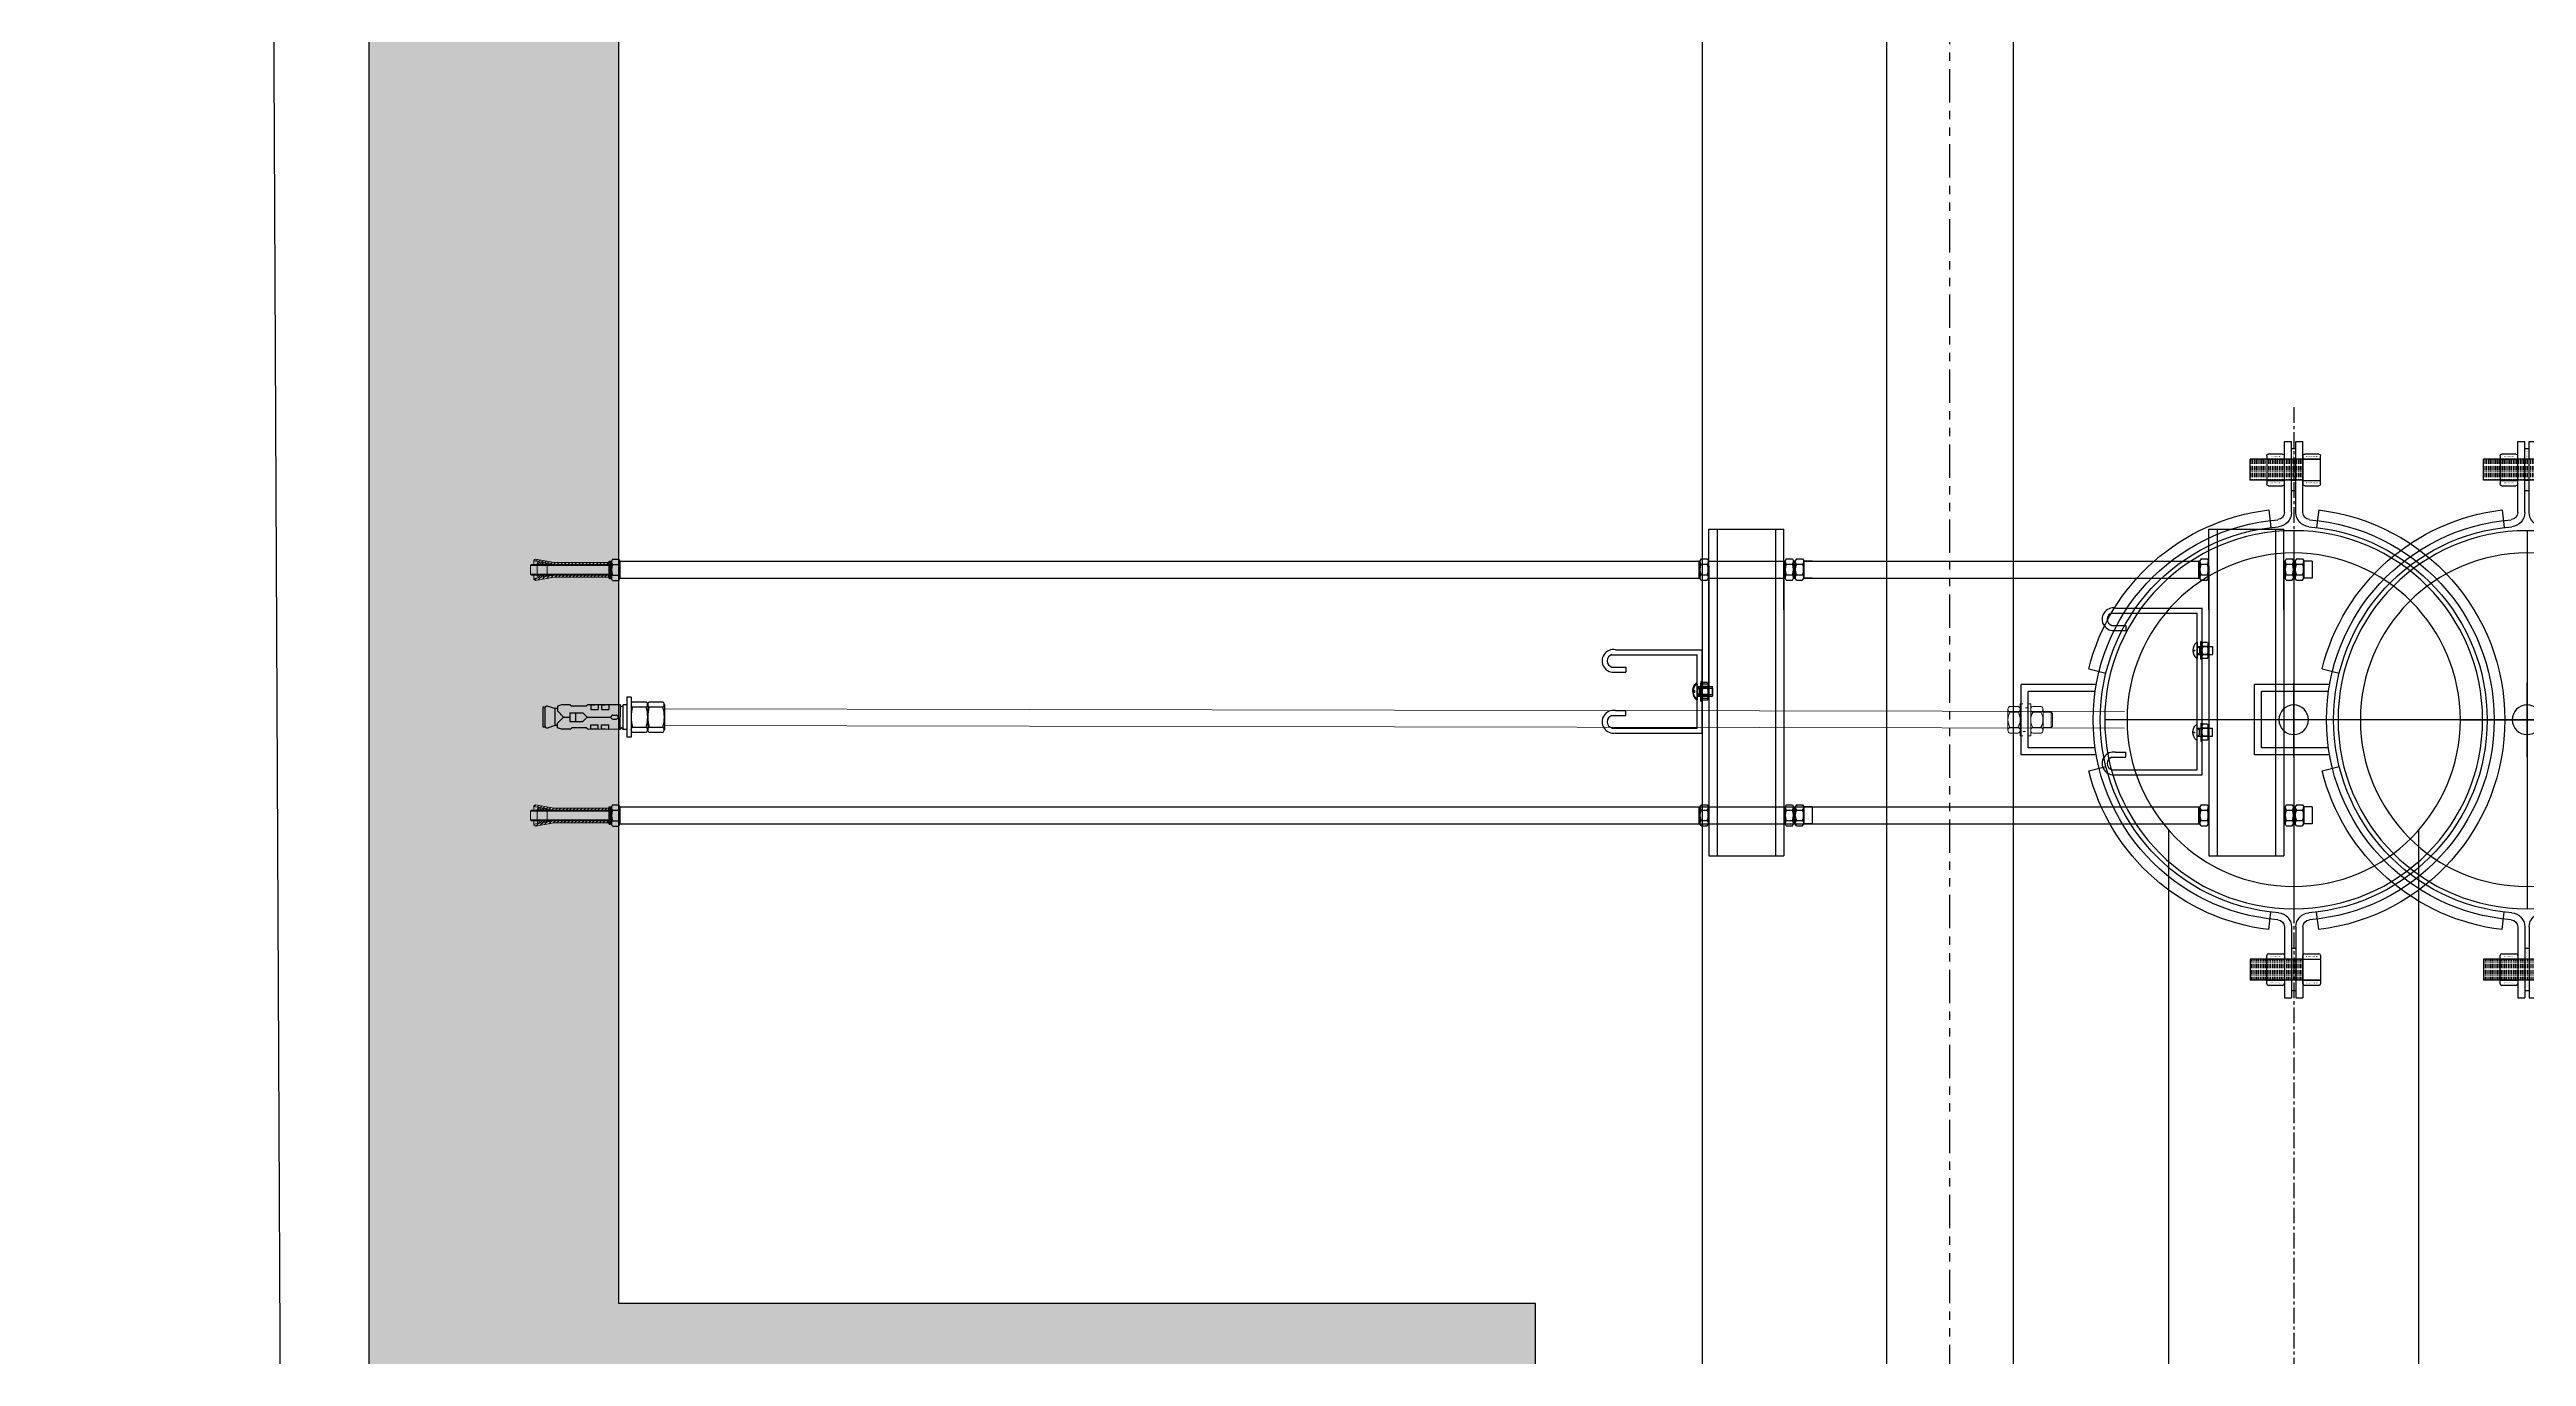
# Model space of a CAD drawing. Header units: millimetres. Extents: x -379292 to 1221486, y 92049 to 447512.
# Drawn here: x -29716 to -28230, y 262287 to 263071 of the extents above; entities that cross this region are included whole.
import ezdxf
from ezdxf.enums import TextEntityAlignment as Align

# ---------------------------------------------------------------- set-up
doc = ezdxf.new("R2010")
doc.units = ezdxf.units.MM
for name, pattern in [('ACISOTGB', [9, 4, -1, 1, -1, 1, -1]), ('CENTER', [2, 1.25, -0.25, 0.25, -0.25]), ('CENTRE', [50.8, 31.75, -6.35, 6.35, -6.35]), ('DASHDOT', [25.4, 12.7, -6.35, 0, -6.35]), ('SOGUKSU1', [72, 60, -6, 0, -6])]:
    doc.linetypes.add(name, pattern=pattern)
for name, color, linetype in [('05_CONCRETE', 6, 'Continuous'), ('05_CONCRETE VIEW', 142, 'Continuous'), ('05_HATCH CONCRETE', 141, 'Continuous'), ('05_SLOPE', 91, 'Continuous'), ('1-PISSU-BORUSU', 6, 'PIS'), ('E-CT-TEXT', 7, 'Continuous'), ('INKA', 142, 'Continuous'), ('M_YANGIN_SPR_ CAP', 7, 'Continuous'), ('OZD_TAVA', 50, 'Continuous')]:
    doc.layers.add(name, color=color, linetype=linetype)
for name, color, linetype, lineweight in [('1-MIMARI', 8, 'Continuous', 9), ('1-YANGIN BORUSU-3', 1, 'SOGUKSU1', 30), ('e_kesit_cizgisi', 7, 'Continuous', 9)]:
    doc.layers.add(name, color=color, linetype=linetype, lineweight=lineweight)
doc.styles.add('cagdas', font='arial.ttf', dxfattribs={"width": 0.8, "height": 20})
doc.styles.get("Standard").update_dxf_attribs({"font": 'segoeuil.ttf'})
doc.linetypes.add('PIS', pattern='A,2.5,-0.09,[")",Standard,S=0.1,R=0,X=0,Y=-0.05],-0.035', length=2.625)
doc.linetypes.add('ZIGZAG', pattern='A,0.0001,-0.2,[131,ltypeshp.shx,S=0.2,R=0,X=-0.2,Y=0],-0.4,[131,ltypeshp.shx,S=0.2,R=180,X=0.2,Y=0],-0.2', length=0.8001)

# ---------------------------------------------------------------- blocks, each defined once
blk = doc.blocks.new('A$C6a8db8d0')
at = {"layer": '05_HATCH CONCRETE', "ltscale": 25, "transparency": 33554671}
h = blk.add_hatch(dxfattribs=at)
h.set_pattern_fill('ANSI33', color=256, scale=1.5, angle=180)
h.set_pattern_definition([(225, (-8686.666, 32930.851), (6.735192, -6.735192), []), (225, (-8693.402, 32930.851), (6.735192, -6.735192), [4.7625, -2.38125])])
h.paths.add_polyline_path([(-8675, 790), (-8675, 420), (-8725, 420), (-8725, 370), (9165, 370), (9165, 420), (9115, 420), (9115, 810), (9095, 810), (9095, 790), (5815, 790), (5815, 810), (5795, 810), (5795, 790), (-1895, 790), (-1895, 710), (-1845, 710), (-1845, 775), (-1635, 775), (-1635, 720), (-1595, 720), (-1595, 775), (-1335, 775), (-1335, 720), (-1295, 720), (-1295, 775), (-1090, 775), (-1090, 710), (-1040, 710), (-1040, 775), (-835, 775), (-835, 720), (-795, 720), (-795, 775), (-535, 775), (-535, 720), (-495, 720), (-495, 775), (-290, 775), (-290, 710), (-240, 710), (-240, 775), (-35, 775), (-35, 720), (5, 720), (5, 775), (265, 775), (265, 720), (305, 720), (305, 775), (510, 775), (510, 710), (560, 710), (560, 775), (765, 775), (765, 720), (805, 720), (805, 775), (1065, 775), (1065, 720), (1105, 720), (1105, 775), (1310, 775), (1310, 710), (1360, 710), (1360, 775), (1565, 775), (1565, 720), (1605, 720), (1605, 775), (1865, 775), (1865, 720), (1905, 720), (1905, 775), (2110, 775), (2110, 710), (2160, 710), (2160, 775), (2365, 775), (2365, 720), (2405, 720), (2405, 775), (2665, 775), (2665, 720), (2705, 720), (2705, 775), (2910, 775), (2910, 710), (2960, 710), (2960, 775), (3165, 775), (3165, 720), (3205, 720), (3205, 775), (3465, 775), (3465, 720), (3505, 720), (3505, 775), (3710, 775), (3710, 710), (3760, 710), (3760, 775), (3965, 775), (3965, 720), (4005, 720), (4005, 775), (4265, 775), (4265, 720), (4305, 720), (4305, 775), (4510, 775), (4510, 710), (4560, 710), (4560, 775), (4765, 775), (4765, 720), (4805, 720), (4805, 775), (5065, 775), (5065, 720), (5105, 720), (5105, 775), (5310, 775), (5310, 710), (5360, 710), (5360, 775), (5540, 775), (5540, 720), (5580, 720), (5580, 775), (5760, 775), (5760, 710), (5810, 710), (5810, 775), (6110, 775), (6110, 710), (6160, 710), (6160, 775), (6365, 775), (6365, 720), (6405, 720), (6405, 775), (6665, 775), (6665, 720), (6705, 720), (6705, 775), (6910, 775), (6910, 710), (6960, 710), (6960, 775), (7165, 775), (7165, 720), (7205, 720), (7205, 775), (7465, 775), (7465, 720), (7505, 720), (7505, 775), (7710, 775), (7710, 710), (7760, 710), (7760, 775), (7965, 775), (7965, 720), (8005, 720), (8005, 775), (8265, 775), (8265, 720), (8305, 720), (8305, 775), (8510, 775), (8510, 710), (8560, 710), (8560, 775), (8790, 775), (8790, 720), (8830, 720), (8830, 775), (9085, 775), (9085, 420), (-8645, 420), (-8645, 775), (-8270, 775), (-8270, 710), (-8220, 710), (-8220, 775), (-8015, 775), (-8015, 720), (-7975, 720), (-7975, 775), (-7715, 775), (-7715, 720), (-7675, 720), (-7675, 775), (-7470, 775), (-7470, 710), (-7420, 710), (-7420, 775), (-7215, 775), (-7215, 720), (-7175, 720), (-7175, 775), (-6915, 775), (-6915, 720), (-6875, 720), (-6875, 775), (-6670, 775), (-6670, 710), (-6620, 710), (-6620, 775), (-6415, 775), (-6415, 720), (-6375, 720), (-6375, 775), (-6115, 775), (-6115, 720), (-6075, 720), (-6075, 775), (-5870, 775), (-5870, 710), (-5820, 710), (-5820, 775), (-5615, 775), (-5615, 720), (-5575, 720), (-5575, 775), (-5315, 775), (-5315, 720), (-5275, 720), (-5275, 775), (-5070, 775), (-5070, 710), (-5020, 710), (-5020, 775), (-4815, 775), (-4815, 720), (-4775, 720), (-4775, 775), (-4515, 775), (-4515, 720), (-4475, 720), (-4475, 775), (-4270, 775), (-4270, 710), (-4220, 710), (-4220, 775), (-4015, 775), (-4015, 720), (-3975, 720), (-3975, 775), (-3715, 775), (-3715, 720), (-3675, 720), (-3675, 775), (-3470, 775), (-3470, 710), (-3420, 710), (-3420, 775), (-3215, 775), (-3215, 720), (-3175, 720), (-3175, 775), (-2915, 775), (-2915, 720), (-2875, 720), (-2875, 775), (-2670, 775), (-2670, 710), (-2620, 710), (-2620, 775), (-2435, 775), (-2435, 720), (-2395, 720), (-2395, 775), (-2175, 775), (-2175, 720), (-2135, 720), (-2135, 775), (-1955, 775), (-1955, 710), (-1905, 710), (-1905, 790)])
at = {"layer": '05_CONCRETE'}
for points in [[(-8725, 370), (9165, 370), (9165, 420), (9115, 420), (9115, 810), (9095, 810), (9095, 790), (5815, 790), (5815, 810), (5795, 810), (5795, 790), (-1895, 790)], [(6705, 775), (6910, 775), (6910, 710), (6960, 710), (6960, 775), (7165, 775), (7165, 720), (7205, 720), (7205, 775), (7465, 775), (7465, 720), (7505, 720), (7505, 775), (7710, 775), (7710, 710), (7760, 710), (7760, 775), (7965, 775)]]:
    blk.add_lwpolyline(points, dxfattribs=at)
at = {"layer": '05_CONCRETE VIEW', "ltscale": 20, "flags": 128}
blk.add_lwpolyline([(7705, 710), (6965, 710)], dxfattribs=at)
at = {"layer": '05_SLOPE', "ltscale": 25}
blk.add_lwpolyline([(9095, 803), (7433.5, 795)], dxfattribs=at)
blk = doc.blocks.new('A$Cdf426c59')
at = {"layer": '1-PISSU-BORUSU', "color": 1, "linetype": 'DASHDOT', "ltscale": 7.5}
for p, q in [((0, -5.669), (0, 5.669)), ((5.669, 0), (-5.669, 0))]:
    blk.add_line(p, q, dxfattribs=at)
at = {"layer": '1-PISSU-BORUSU', "color": 1, "linetype": 'Continuous'}
blk.add_circle((0, 0), 5.669, dxfattribs=at)
at = {"layer": '1-PISSU-BORUSU', "linetype": 'Continuous'}
blk.add_circle((0, 0), 5, dxfattribs=at)
blk = doc.blocks.new('INKA M12 SOMUN')
at = {"layer": 'INKA', "linetype": 'Continuous'}
for p, q in [((4150.36, 639.91), (4150.36, 640.71)), ((4150.46, 640.81), (4152.06, 640.81)), ((4150.66, 639.81), (4150.66, 640.81)), ((4151.86, 640.81), (4151.86, 639.81)), ((4152.16, 640.71), (4152.16, 639.91)), ((4152.06, 639.81), (4150.46, 639.81))]:
    blk.add_line(p, q, dxfattribs=at)
at = {"layer": 'INKA', "linetype": 'ZIGZAG', "ltscale": 0.1}
for p, q in [((4150.66, 639.81), (4150.66, 640.81)), ((4151.86, 639.81), (4151.86, 640.81))]:
    blk.add_line(p, q, dxfattribs=at)
at = {"layer": 'INKA', "linetype": 'Continuous'}
for centre, start, end in [((4150.46, 640.71), 90, 180), ((4152.06, 640.71), 0, 90), ((4150.46, 639.91), 180, 270), ((4152.06, 639.91), 270, 0)]:
    blk.add_arc(centre, 0.1, start, end, dxfattribs=at)
at = {"style": 'cagdas'}
for p in [(4150.49, 640), (4151.99, 640)]:
    blk.add_text('INKA M12 SOMUN', height=0.0525, rotation=90, dxfattribs=at).set_placement(p, align=Align.TOP_LEFT)
blk = doc.blocks.new('PULM12')
at = {"layer": 'INKA', "linetype": 'Continuous'}
for p, q in [((4155.66, 1097.83), (4155.66, 1097.58)), ((4155.66, 1097.83), (4158.06, 1097.83)), ((4155.66, 1097.58), (4158.06, 1097.58)), ((4156.26, 1097.83), (4156.26, 1097.58)), ((4157.46, 1097.83), (4157.46, 1097.58)), ((4158.06, 1097.83), (4158.06, 1097.58))]:
    blk.add_line(p, q, dxfattribs=at)
at = {"style": 'cagdas'}
for p in [(4155.78, 1097.73), (4157.59, 1097.73)]:
    blk.add_text('INKA M12 PUL', height=0.039, dxfattribs=at).set_placement(p, align=Align.TOP_LEFT)
blk = doc.blocks.new('A$Ca5a3e651')
at = {"layer": 'INKA', "linetype": 'Continuous'}
h = blk.add_hatch(dxfattribs=at)
h.set_pattern_fill('ACAD_ISO10W100', color=256, scale=0.021111, angle=-90, style=0)
h.set_pattern_definition([(90, (413.14908, -104.13396), (0.105555556, -2e-17), [0.253333333, -0.063333333, 0.010555556, -0.063333333])])
h.paths.add_polyline_path([(0.55, 15.62), (0.55, 14.36), (-2.61, 14.36), (-2.61, 15.62)])
h = blk.add_hatch(dxfattribs=at)
h.set_pattern_fill('ACAD_ISO10W100', color=256, scale=0.021111, angle=-90, style=0)
h.set_pattern_definition([(270, (413.14908, 104.13396), (0.105555556, -2e-17), [0.253333333, -0.063333333, 0.010555556, -0.063333333])])
h.paths.add_polyline_path([(0.55, -15.62), (0.55, -14.36), (-2.61, -14.36), (-2.61, -15.62)])
at = {"layer": 'INKA'}
for p, q in [((-0.55, 16.68), (-0.13, 16.68)), ((-0.55, 12.42), (-0.55, 16.68)), ((-0.13, 12.42), (-0.13, 16.68)), ((0.13, 12.42), (0.13, 16.68)), ((0.13, 16.68), (0.55, 16.68)), ((0.55, 12.42), (0.55, 16.68)), ((-2.61, 14.36), (-2.61, 15.62)), ((0.55, 15.62), (-2.61, 15.62)), ((0.55, 14.36), (-2.61, 14.36)), ((-1.5, 12.58), (-1.37, 11.53)), ((1.5, 12.58), (1.37, 11.53)), ((-12.29, 3.06), (-11.27, 2.8)), ((-11.85, 2.11), (-16.36, 2.11)), ((-16.36, 2.11), (-16.36, -2.11)), ((-15.94, 1.69), (-15.94, -1.69)), ((-11.91, 1.69), (-15.94, 1.69)), ((0, 2.22), (0, -2.22)), ((2.22, 0), (-2.22, 0)), ((-11.85, -2.11), (-16.36, -2.11)), ((-11.91, -1.69), (-15.94, -1.69)), ((-12.29, -3.06), (-11.27, -2.8)), ((-1.5, -12.58), (-1.37, -11.53)), ((1.5, -12.58), (1.37, -11.53)), ((-0.55, -12.42), (-0.55, -16.68)), ((-0.13, -12.42), (-0.13, -16.68)), ((0.13, -12.42), (0.13, -16.68)), ((0.55, -12.42), (0.55, -16.68)), ((0.55, -14.36), (-2.61, -14.36)), ((-2.61, -14.36), (-2.61, -15.62)), ((0.55, -15.62), (-2.61, -15.62)), ((-0.55, -16.68), (-0.13, -16.68)), ((0.13, -16.68), (0.55, -16.68))]:
    blk.add_line(p, q, dxfattribs=at)
blk.add_circle((0, 0), 0.886, dxfattribs=at)
for centre, radius, start, end in [((0, 0), 12.67, 96.7854, 166.0366), ((0, 0), 12.03, 94.496, 265.504), ((-0.98, 12.42), 0.422, 274.496, 0), ((-0.98, 12.42), 0.844, 274.496, 0), ((0.98, 12.42), 0.844, 180, 265.504), ((0.98, 12.42), 0.422, 180, 265.504), ((0, 0), 12.03, 274.496, 85.504), ((0, 0), 12.67, 276.7854, 83.2146), ((0, 0), 11.61, 94.496, 265.504), ((0, 0), 11.61, 274.496, 85.504), ((0, 0), 12.67, 193.9634, 263.2146), ((-0.98, -12.42), 0.844, 0, 85.504), ((0.98, -12.42), 0.844, 94.496, 180), ((-0.98, -12.42), 0.422, 0, 85.504), ((0.98, -12.42), 0.422, 94.496, 180)]:
    blk.add_arc(centre, radius, start, end, dxfattribs=at)
at = {"layer": '1-PISSU-BORUSU', "color": 6, "xscale": 2, "yscale": 2, "zscale": 2}
blk.add_blockref('A$Cdf426c59', (0, 0), dxfattribs=at)
at = {"layer": 'INKA', "linetype": 'Continuous', "yscale": 1.055555555555556, "zscale": 1.055555555555556, "rotation": 270}
for name, p, xscale in [('INKA M12 SOMUN', (-676.97, -4366.9), -1.055555555555556), ('PULM12', (-1158.69, -4372.81), -1.055555555555556), ('INKA M12 SOMUN', (-674.8, -4366.9), -1.055555555555556), ('INKA M12 SOMUN', (-676.97, 4366.9), 1.055555555555556), ('PULM12', (-1158.69, 4372.81), 1.055555555555556), ('INKA M12 SOMUN', (-674.8, 4366.9), 1.055555555555556)]:
    blk.add_blockref(name, p, dxfattribs=dict(at, xscale=xscale))
blk = doc.blocks.new('smn')
for p, q in [((-0.8, 0.55), (-0.65, 0.64)), ((-0.8, 0.55), (-0.8, 0.09)), ((-0.8, 0.09), (-0.65, 0)), ((0.65, 0.64), (-0.65, 0.64)), ((0.65, 0), (-0.65, 0)), ((-0.4, 0.55), (-0.4, 0.09)), ((0.4, 0.55), (0.4, 0.09)), ((0.8, 0.55), (0.65, 0.64)), ((0.8, 0.09), (0.65, 0)), ((0.8, 0.55), (0.8, 0.09))]:
    blk.add_line(p, q)
for centre, radius, start, end in [((-0.65, 0.24), 0.404, 51.7868, 90), ((-0.65, 0.4), 0.404, 270, 308.2132), ((0, -0.33), 0.967, 65.5673, 114.4327), ((0, 0.97), 0.967, 245.5673, 294.4327), ((0.65, 0.24), 0.404, 90, 128.2132), ((0.65, 0.4), 0.404, 231.7868, 270)]:
    blk.add_arc(centre, radius, start, end)
blk = doc.blocks.new('A$C23387eba')
h = blk.add_hatch()
h.set_pattern_fill('ANSI31', color=241, scale=1500, style=0)
h.set_pattern_definition([(315, (-421266.87, 1258294.907), (10.60660172, 10.60660172), [])])
h.paths.add_polyline_path([(44, 395), (64, 506), (57, 516), (53, 516), (32, 396), (32, 68), (44, 68)])
h.paths.add_polyline_path([(-44, 68), (-32, 68), (-32, 396), (-53, 516), (-57, 516), (-64, 506), (-44, 395)])
h = blk.add_hatch()
h.set_pattern_fill('ANSI31', color=241, scale=1000, angle=90, style=0)
h.set_pattern_definition([(45, (-421266.87, 1258294.907), (-7.07106781, 7.07106781), [])])
edge = h.paths.add_edge_path()
edge.add_line((-26, 496), (-35, 496))
edge.add_ellipse((-35, 484), major_axis=(-8.49, 8.49), ratio=1, start_angle=-45, end_angle=55)
edge.add_line((-47, 482), (-41, 446))
edge.add_ellipse((-29, 448), major_axis=(8.49, 8.49), ratio=1, start_angle=145, end_angle=225)
edge.add_line((-29, 436), (-26, 436))
edge.add_line((-26, 436), (-26, 496))
edge = h.paths.add_edge_path()
edge.add_line((26, 496), (35, 496))
edge.add_ellipse((35, 484), major_axis=(8.49, 8.49), ratio=1, start_angle=305, end_angle=405, ccw=False)
edge.add_line((47, 482), (41, 446))
edge.add_ellipse((29, 448), major_axis=(-8.49, 8.49), ratio=1, start_angle=135, end_angle=215, ccw=False)
edge.add_line((29, 436), (26, 436))
edge.add_line((26, 436), (26, 496))
at = {"color": 241}
for p, q in [((-64, 506, 996), (-57, 516, 996)), ((-44, 395, 996), (-64, 506, 996)), ((-57, 516, 996), (-32, 516, 996)), ((-32, 396, 996), (-53, 516, 996)), ((-41, 446, 996), (-47, 482, 996)), ((-35, 496, 996), (35, 496, 996)), ((-32, 530, 996), (-26, 536, 996)), ((-32, 496, 996), (-32, 530, 996)), ((-32, 436, 996), (-32, 496, 996)), ((-26, 536, 996), (-26, 496, 996)), ((-26, 536, 996), (26, 536, 996)), ((-26, 496, 996), (-26, 436, 996)), ((-26, 496, 996), (-26, 436, 996)), ((32, 530, 996), (26, 536, 996)), ((26, 536, 996), (26, 496, 996)), ((26, 496, 996), (26, 436, 996)), ((32, 496, 996), (32, 530, 996)), ((32, 396, 996), (53, 516, 996)), ((32, 516, 996), (57, 516, 996)), ((32, 436, 996), (32, 496, 996)), ((47, 482, 996), (41, 446, 996)), ((44, 394, 996), (64, 506, 996)), ((64, 506, 996), (57, 516, 996)), ((-44, 68, 996), (-44, 395, 996)), ((-32, 68, 996), (-32, 436, 996)), ((29, 436, 996), (-29, 436, 996)), ((-26, 436, 996), (-26, 68, 996)), ((26, 436, 996), (26, 68, 996)), ((32, 68, 996), (32, 436, 996)), ((44, 68, 996), (44, 396, 996)), ((-26, 68, 996), (-44, 68, 996)), ((-26, 68, 996), (-44, 68, 996)), ((44, 68, 996), (26, 68, 996)), ((44, 68, 996), (26, 68, 996))]:
    blk.add_line(p, q, dxfattribs=at)
at = {"color": 241, "extrusion": (0, 0, -1)}
for centre, major_axis, start_param, end_param in [((-35, 484, 996), (-8.49, 8.49), 5.323254, 7.068583), ((35, 484, 996), (8.49, 8.49), -0.785399, 0.95993), ((-29, 448, 996), (-8.49, 8.49), 3.92699, 5.323254), ((29, 448, 996), (-8.49, 8.49), 2.530727, 3.92699)]:
    blk.add_ellipse(centre, major_axis=major_axis, ratio=1, start_param=start_param, end_param=end_param, dxfattribs=at)
at = {"layer": 'E-CT-TEXT'}
for p, q in [((-52, 64), (52, 64)), ((-52, 64), (-52, 56)), ((-52, 56), (52, 56)), ((52, 64), (52, 56))]:
    blk.add_line(p, q, dxfattribs=at)
at = {"layer": 'E-CT-TEXT', "xscale": 80, "yscale": 80, "zscale": 80}
blk.add_blockref('smn', (0, 0), dxfattribs=at)
blk = doc.blocks.new('cıvata -pul')
for p, q in [((52, 59), (-52, 59)), ((-52, 59), (-52, 54)), ((52, 54), (-52, 54)), ((52, 59), (52, 54))]:
    blk.add_line(p, q)
at = {"xscale": 80, "yscale": 80, "zscale": 80}
blk.add_blockref('smn', (0, 0), dxfattribs=at)
blk = doc.blocks.new('CIVATA')
for p, q in [((-21.5, 0.1, -5674.6), (-20.1, 0.1, -5674.6)), ((-20.1, 0.1, -5674.6), (-20.1, -0.1, -5674.6)), ((-18.9, 5.9, -5674.6), (-18.5, 5.9, -5674.6)), ((-18.5, 5.9, -5674.6), (-18.5, -5.9, -5674.6)), ((-18.5, 3, -5674.6), (-7, 3, -5674.6)), ((-18.5, 3, -5674.6), (-16.7, 1.9, -1418.7)), ((-16.7, 1.9, -1418.7), (-16.7, -1.9, -1418.7)), ((-15.6, -6.7, -5674.6), (-15.6, 6.7, -5674.6)), ((-15.6, 6.7, -5674.6), (-14.9, 6.7, -5674.6)), ((-14.9, 6.7, -5674.6), (-14.9, -4.9, -5674.6)), ((-14.2, 6, -5674.6), (-14.9, 4.9, -5674.6)), ((-10.7, 6, -5674.6), (-14.2, 6, -5674.6)), ((-10.7, 3, -5674.6), (-14.2, 3, -5674.6)), ((-10.7, 6, -5674.6), (-10.1, 4.9, -5674.6)), ((-10.1, 4.9, -5674.6), (-10.1, -4.9, -5674.6)), ((-7, 3, -1418.7), (-7, -3, -1418.7)), ((-21.5, -0.1, -5674.6), (-20.1, -0.1, -5674.6)), ((-18.5, -5.9, -5674.6), (-18.9, -5.9, -5674.6)), ((-18.5, -3, -5674.6), (-16.7, -1.9, -1418.7)), ((-18.5, -3, -5674.6), (-7, -3, -5674.6)), ((-15.6, -6.7, -5674.6), (-14.9, -6.7, -5674.6)), ((-14.9, -4.6, -5674.6), (-14.9, -6.7, -5674.6)), ((-14.2, -6, -5674.6), (-14.9, -4.9, -5674.6)), ((-10.7, -3, -5674.6), (-14.2, -3, -5674.6)), ((-10.7, -6, -5674.6), (-14.2, -6, -5674.6)), ((-10.7, -6, -5674.6), (-10.1, -4.9, -5674.6))]:
    blk.add_line(p, q)
for centre, radius, start, end in [((-14.4, 0.3, -5674.6), 7.17, 129.5671, 181.6775), ((-11.8, 4.9, -5674.6), 3.03, 180, 218.2132), ((-7.6, 0, -5674.6), 7.25, 155.5673, 204.4327), ((-13.1, 4.9, -5674.6), 3.03, 321.7868, 0), ((-17.3, 0, -5674.6), 7.25, 335.5673, 24.4327), ((-14.4, -0.3, -5674.6), 7.17, 178.3225, 230.4329), ((-11.8, -4.9, -5674.6), 3.03, 141.7868, 180), ((-13.1, -4.9, -5674.6), 3.03, 0, 38.2132)]:
    blk.add_arc(centre, radius, start, end)
blk = doc.blocks.new('*U1104')
at = {"layer": 'e_kesit_cizgisi', "ltscale": 25}
for p, q in [((-0.51, -21.82), (0.51, -21.82)), ((14.23, -21.82, -0.66), (15.25, -21.82, -0.66))]:
    blk.add_line(p, q, dxfattribs=at)
at = {"layer": 'OZD_TAVA', "color": 31, "true_color": 0xfecc66}
for p, q in [((-0.51, -21.82), (-0.51, -116.54, -0.23)), ((0.51, -21.82), (0.51, -116.54, -0.23)), ((14.23, -21.82, -0.68), (14.23, -86.62, -0.52)), ((15.25, -21.82, -0.68), (15.25, -86.62, -0.52)), ((14.23, -87.13, -0.51), (14.23, -91.74, -0.51)), ((15.25, -87.13, -0.51), (15.25, -91.74, -0.51)), ((-0.51, -93.36, -0.22), (-0.51, -92.85, -0.22)), ((0.51, -93.35, -0.22), (-0.51, -93.35, -0.22)), ((0.51, -93.36, -0.22), (0.51, -92.85, -0.22)), ((14.23, -92.24, -0.5), (14.23, -92.35, -0.5)), ((14.23, -92.85, -0.5), (14.23, -116.54, -0.46)), ((14.23, -93.36, -0.46), (14.23, -92.85, -0.46)), ((15.25, -92.24, -0.5), (15.25, -92.35, -0.5)), ((15.25, -92.85, -0.5), (15.25, -116.54, -0.46)), ((15.25, -93.36, -0.46), (15.25, -92.85, -0.46)), ((-0.51, -123.36, -0.22), (-0.51, -122.85, -0.22)), ((0.51, -123.35, -0.22), (-0.51, -123.35, -0.22)), ((0.51, -123.36, -0.22), (0.51, -122.85, -0.22)), ((14.23, -123.36, -0.46), (14.23, -122.85, -0.46)), ((15.25, -123.35, -0.46), (14.23, -123.35, -0.46)), ((15.25, -123.36, -0.46), (15.25, -122.85, -0.46))]:
    blk.add_line(p, q, dxfattribs=at)
at = {"layer": 'OZD_TAVA', "color": 1}
for p, q in [((4.93, -81.56, -0.22), (4.93, -86.75, -0.22)), ((5.23, -81.34, -0.22), (5.23, -86.45, -0.22)), ((5.98, -81.34, -0.22), (5.98, -82.18, -0.22)), ((6.28, -81.56, -0.22), (6.28, -82.18, -0.22)), ((8.59, -81.56, -0.22), (8.59, -82.18, -0.22)), ((8.89, -81.34, -0.22), (8.89, -82.18, -0.22)), ((9.63, -81.34, -0.22), (9.63, -86.45, -0.22)), ((9.93, -81.56, -0.22), (9.93, -86.75, -0.22)), ((5.98, -82.18, -0.22), (6.28, -82.18, -0.22)), ((8.89, -82.18, -0.22), (8.59, -82.18, -0.22)), ((4.93, -86.75, -0.22), (9.94, -86.75, -0.46)), ((5.23, -86.45, -0.22), (9.65, -86.45, -0.46))]:
    blk.add_line(p, q, dxfattribs=at)
at = {"layer": 'OZD_TAVA', "color": 252}
for p, q in [((-2.42, -87.15, -0.46), (-2.42, -91.65, -0.46)), ((2.42, -87.15, -0.46), (-2.42, -87.15, -0.46)), ((17.16, -87.65, -0.46), (-2.42, -87.65, -0.46)), ((3.49, -87.15, -0.46), (0.33, -87.15, -0.46)), ((14.94, -87.15, -0.46), (3.49, -87.15, -0.46)), ((8.87, -87.15, -0.46), (5.99, -87.15, -0.46)), ((7.32, -87.15, -0.46), (17.16, -87.15, -0.46)), ((17.16, -87.15, -0.46), (17.16, -91.65, -0.46)), ((17.16, -87.15, -0.46), (17.16, -91.65, -0.46)), ((17.16, -91.15, -0.46), (-2.42, -91.15, -0.46)), ((2.42, -91.65, -0.46), (-2.42, -91.65, -0.46)), ((14.94, -91.65, -0.94), (0.81, -91.65, -0.46)), ((12.32, -91.65, -0.46), (17.16, -91.65, -0.46)), ((-2.42, -117.15, -0.46), (-2.42, -121.65, -0.46)), ((2.42, -117.15, -0.46), (-2.42, -117.15, -0.46)), ((3.49, -117.15, -0.46), (0.33, -117.15, -0.46)), ((11.37, -117.15, -0.46), (3.49, -117.15, -0.46)), ((14.94, -117.15, -0.46), (11.37, -117.15, -0.46)), ((12.32, -117.15, -0.46), (17.16, -117.15, -0.46)), ((17.16, -117.15, -0.46), (17.16, -121.65, -0.46)), ((17.16, -117.15, -0.46), (17.16, -121.65, -0.46)), ((17.16, -117.65, -0.46), (-2.42, -117.65, -0.46)), ((17.16, -121.15, -0.46), (-2.42, -121.15, -0.46)), ((2.42, -121.65, -0.46), (-2.42, -121.65, -0.46)), ((14.94, -121.65, -0.94), (0.81, -121.65, -0.46)), ((12.32, -121.65, -0.46), (17.16, -121.65, -0.46))]:
    blk.add_line(p, q, dxfattribs=at)
at = {"layer": 'OZD_TAVA', "color": 3}
for p, q in [((2.73, -111.34, -0.22), (2.73, -116.45, -0.22)), ((3.48, -111.34, -0.22), (3.48, -112.18, -0.22)), ((11.39, -111.34, -0.22), (11.39, -112.18, -0.22)), ((12.13, -111.34, -0.22), (12.13, -116.45, -0.22)), ((2.43, -111.56, -0.22), (2.43, -116.75, -0.22)), ((3.48, -112.18, -0.22), (3.78, -112.18, -0.22)), ((3.78, -111.56, -0.22), (3.78, -112.18, -0.22)), ((11.09, -111.56, -0.22), (11.09, -112.18, -0.22)), ((11.39, -112.18, -0.22), (11.09, -112.18, -0.22)), ((12.43, -111.56, -0.22), (12.43, -116.75, -0.22)), ((2.43, -116.75, -0.22), (12.44, -116.75, -0.46)), ((2.73, -116.45, -0.22), (12.15, -116.45, -0.46))]:
    blk.add_line(p, q, dxfattribs=at)
at = {"layer": 'OZD_TAVA', "color": 1}
for centre, radius, start, end in [((5.61, -81.44, -0.22), 0.684, 349.6444, 190.3556), ((5.61, -81.44, -0.22), 0.385, 13.8185, 166.1815), ((9.26, -81.44, -0.22), 0.684, 349.6444, 190.3556), ((9.26, -81.44, -0.22), 0.385, 13.8185, 166.1815)]:
    blk.add_arc(centre, radius, start, end, dxfattribs=at)
at = {"layer": 'OZD_TAVA', "color": 3}
for centre, radius, start, end in [((3.11, -111.44, -0.22), 0.684, 349.6444, 190.3556), ((3.11, -111.44, -0.22), 0.385, 13.8185, 166.1815), ((11.76, -111.44, -0.22), 0.684, 349.6444, 190.3556), ((11.76, -111.44, -0.22), 0.385, 13.8185, 166.1815)]:
    blk.add_arc(centre, radius, start, end, dxfattribs=at)
at = {"layer": 'E-CT-TEXT', "xscale": 0.009855724012972203, "yscale": 0.009855724012972203, "zscale": 0.009855724012972203}
for p in [(0, -87.13, -0.22), (14.74, -87.13, -0.45), (0, -92.24, -0.22), (14.74, -92.24, -0.46), (0, -92.85, -0.22), (14.74, -92.85, -0.46), (0, -117.13, -0.22), (14.74, -117.13, -0.45), (0, -122.24, -0.22), (14.74, -122.24, -0.46), (0, -122.85, -0.22), (14.74, -122.85, -0.46)]:
    blk.add_blockref('cıvata -pul', p, dxfattribs=at)
at = {"layer": 'E-CT-TEXT', "yscale": 0.08000000000000028}
for p, xscale, zscale, rotation in [((7.39, -87.93, 453.72), 0.08000000000000028, 0.08000000000000028, 270), ((7.48, -87.93, 453.72), -0.08000000000000028, 0.08000000000000003, 90), ((4.98, -117.93, 453.72), -0.08000000000000028, 0.08000000000000003, 90), ((9.89, -117.93, 453.72), 0.08000000000000028, 0.08000000000000028, 270)]:
    blk.add_blockref('CIVATA', p, dxfattribs=dict(at, xscale=xscale, zscale=zscale, rotation=rotation))
at = {"layer": 'e_kesit_cizgisi', "ltscale": 25, "xscale": 0.01, "yscale": 0.01, "zscale": 0.01}
for p in [(-0.01, -21.82), (14.73, -21.82, -0.66)]:
    blk.add_blockref('A$C23387eba', p, dxfattribs=at)

msp = doc.modelspace()

# ---------------------------------------------------------------- block references
at = {"layer": '1-MIMARI', "ltscale": 25, "xscale": 10, "yscale": 10, "zscale": 10, "rotation": 90}
msp.add_blockref('A$C6a8db8d0', (-21624.5, 187268.8), dxfattribs=at)

# ---------------------------------------------------------------- next in the draw order: linework, layer by layer
at = {"color": 134, "linetype": 'ACISOTGB', "ltscale": 5}
msp.add_line((-28575.8, 151798.9), (-28575.8, 272540.3), dxfattribs=at)
at = {"color": 7, "ltscale": 0.5}
for p, q in [((-29420, 262676.3, 0), (-29420, 262664.6, 0)), ((-29418.8, 262676.2, 0), (-29418.9, 262664.7, 0)), ((-29412.8, 262675.5, 0), (-29416.8, 262676.8, 0)), ((-29412.8, 262675.5, 0), (-29412.9, 262665.3, 0)), ((-29411.3, 262675.5, 0), (-29412.8, 262675.5, 0)), ((-29408.9, 262677.7, 0), (-29411.3, 262677, 0)), ((-29411.3, 262677, 0), (-29411.3, 262674.1, 0)), ((-29411.3, 262674.1, 0), (-29407.6, 262670.4, 0)), ((-29403.6, 262677.7, 0), (-29408.9, 262677.7, 0)), ((-29403.9, 262673, 0), (-29403.9, 262667.8, 0)), ((-29403.9, 262673, 0), (-29396, 262673, 0)), ((-29403.6, 262677.7, 0), (-29402.7, 262676.9, 0)), ((-29394, 262676.9, 0), (-29402.7, 262676.9, 0)), ((-29400.4, 262673, 0), (-29400.4, 262667.8, 0)), ((-29396, 262673, 0), (-29393.4, 262670.4, 0)), ((-29393.1, 262677.7, 0), (-29394, 262676.9, 0)), ((-29373.7, 262677.7, 0), (-29393.1, 262677.7, 0)), ((-29386.8, 262677.7, 0), (-29391.2, 262677.4, 0)), ((-29391.2, 262677.4, 0), (-29391.2, 262675, 0)), ((-29391.2, 262675, 0), (-29386.8, 262675, 0)), ((-29386.8, 262677.7, 0), (-29386.8, 262675, 0)), ((-29380.4, 262677.7, 0), (-29384.8, 262677.4, 0)), ((-29384.8, 262677.4, 0), (-29384.8, 262675, 0)), ((-29384.8, 262675, 0), (-29380.4, 262675, 0)), ((-29380.4, 262677.7, 0), (-29380.4, 262675, 0)), ((-29378, 262671.5, 0), (-29376, 262671.5, 0)), ((-29373.7, 262677.7, 0), (-29373.8, 262663, 0)), ((-29371.9, 262663, 0), (-29371.8, 262677.7, 0)), ((-29369.6, 262677.7, 0), (-29371.8, 262677.7, 0)), ((-29412.9, 262665.3, 0), (-29416.8, 262664, 0)), ((-29411.3, 262665.3, 0), (-29412.9, 262665.3, 0)), ((-29411.3, 262666.7, 0), (-29407.6, 262670.4, 0)), ((-29411.3, 262663.9, 0), (-29411.3, 262666.7, 0)), ((-29408.9, 262663.1, 0), (-29411.3, 262663.9, 0)), ((-29403.7, 262663.1, 0), (-29408.9, 262663.1, 0)), ((-29407.6, 262670.4, 0), (-29403.9, 262670.4, 0)), ((-29403.9, 262667.8, 0), (-29396, 262667.8, 0)), ((-29403.7, 262663.1, 0), (-29402.7, 262663.9, 0)), ((-29394, 262663.9, 0), (-29402.7, 262663.9, 0)), ((-29396, 262667.8, 0), (-29393.4, 262670.4, 0)), ((-29393.1, 262663.1, 0), (-29394, 262663.9, 0)), ((-29393.4, 262670.4, 0), (-29379.2, 262670.4, 0)), ((-29373.8, 262663, 0), (-29393.1, 262663.1, 0)), ((-29391.2, 262663.4, 0), (-29391.2, 262665.8, 0)), ((-29391.2, 262665.8, 0), (-29386.8, 262665.8, 0)), ((-29386.8, 262663.1, 0), (-29391.2, 262663.4, 0)), ((-29386.8, 262663.1, 0), (-29386.8, 262665.8, 0)), ((-29384.8, 262663.4, 0), (-29384.8, 262665.8, 0)), ((-29384.8, 262665.8, 0), (-29380.4, 262665.8, 0)), ((-29380.4, 262663, 0), (-29384.8, 262663.4, 0)), ((-29380.4, 262663, 0), (-29380.4, 262665.8, 0)), ((-29378, 262669.2, 0), (-29376, 262669.2, 0)), ((-29369.6, 262663, 0), (-29371.9, 262663, 0))]:
    msp.add_line(p, q, dxfattribs=at)
at = {"color": 7}
for p, q in [((-29367.1, 262682.4, 0), (-29369.6, 262682.4, 0)), ((-29369.6, 262682.4, 0), (-29369.6, 262658.4, 0)), ((-29367.1, 262682.4, 0), (-29367.1, 262658.4, 0)), ((-29366.2, 262679.6, 0), (-29358, 262679.5, 0)), ((-29366.2, 262676.5, 0), (-29358, 262676.5, 0)), ((-29357.1, 262678, 0), (-29357.1, 262662.8, 0)), ((-29356.2, 262679.5, 0), (-29348, 262679.5, 0)), ((-29356.2, 262676.5, 0), (-29348, 262676.5, 0)), ((-29347.1, 262678, 0), (-29347.1, 262662.8, 0)), ((-29367.1, 262658.4, 0), (-29369.6, 262658.4, 0)), ((-29366.3, 262664.3, 0), (-29358, 262664.3, 0)), ((-29366.3, 262661.3, 0), (-29358, 262661.3, 0)), ((-29356.3, 262664.3, 0), (-29348, 262664.3, 0)), ((-29356.3, 262661.3, 0), (-29348, 262661.3, 0))]:
    msp.add_line(p, q, dxfattribs=at)
at = {"color": 7, "linetype": 'Continuous', "lineweight": 5}
for p, q in [((-29347.1, 262675.4, 0), (-28471, 262673.8, 0)), ((-29347.1, 262665.4, 0), (-28471, 262663.8, 0))]:
    msp.add_line(p, q, dxfattribs=at)
at = {"lineweight": 5}
for p, q in [((-28541, 262675.1, 0), (-28541, 262662.5, 0)), ((-28539.8, 262673.3, 0), (-28534.8, 262673.3, 0)), ((-28539.7, 262676.8, 0), (-28534.8, 262676.8, 0)), ((-28533.6, 262678.4, 0), (-28533.6, 262659.2, 0)), ((-28527.2, 262678.4, 0), (-28527.3, 262659.1, 0)), ((-28526, 262676.8, 0), (-28521.1, 262676.8, 0)), ((-28526, 262673.3, 0), (-28521.1, 262673.3, 0)), ((-28519.9, 262675, 0), (-28519.9, 262662.5, 0)), ((-28519.9, 262673.3, 0), (-28515.1, 262673.3, 0)), ((-28515.1, 262673.3, 0), (-28515.1, 262664.2, 0)), ((-28515.1, 262673.3, 0), (-28514.3, 262672.5, 0)), ((-28514.3, 262672.5, 0), (-28514.3, 262665, 0)), ((-28539.8, 262664.3, 0), (-28534.8, 262664.2, 0)), ((-28539.8, 262660.7, 0), (-28534.8, 262660.7, 0)), ((-28526.1, 262664.2, 0), (-28521.1, 262664.2, 0)), ((-28526.1, 262660.7, 0), (-28521.1, 262660.7, 0)), ((-28519.9, 262664.2, 0), (-28515.1, 262664.2, 0)), ((-28515.1, 262664.2, 0), (-28514.3, 262665, 0))]:
    msp.add_line(p, q, dxfattribs=at)
at = {"linetype": 'CENTRE', "lineweight": 5}
for p, q in [((-28532, 262678.4, 0), (-28533.6, 262678.4, 0)), ((-28528.8, 262678.4, 0), (-28527.2, 262678.4, 0)), ((-28532, 262659.1, 0), (-28533.6, 262659.2, 0)), ((-28528.9, 262659.1, 0), (-28527.3, 262659.1, 0))]:
    msp.add_line(p, q, dxfattribs=at)
at = {"color": 7, "linetype": 'Continuous', "lineweight": 15}
for p, q in [((-28530.5, 262675.9, 0), (-28529, 262675.9, 0)), ((-28530.5, 262661.7, 0), (-28532, 262661.7, 0))]:
    msp.add_line(p, q, dxfattribs=at)
at = {"color": 7, "ltscale": 0.5}
for centre, radius, start, end in [((-29419.5, 262674.6, 0), 1.77, 68.0998, 106.0263), ((-29417.4, 262675.2, 0), 1.77, 68.0998, 143.9527), ((-29378, 262670.4, 0), 1.18, 89.8907, 269.8907), ((-29376, 262670.4, 0), 1.18, 269.8907, 89.8907), ((-29372.8, 262677.8, 0), 0.963, 188.8184, 350.963), ((-29419.5, 262666.3, 0), 1.77, 253.7551, 291.6816), ((-29417.4, 262665.7, 0), 1.77, 215.8286, 291.6816), ((-29372.8, 262662.9, 0), 0.963, 8.8184, 170.963)]:
    msp.add_arc(centre, radius, start, end, dxfattribs=at)
at = {"color": 7}
for centre, radius, start, end in [((-29365.3, 262678, 0), 1.76, 120.1459, 239.6355), ((-29345.5, 262670.4, 0), 21.6, 163.5475, 196.2339), ((-29358.9, 262678, 0), 1.76, 300.1459, 59.6355), ((-29378.7, 262670.5, 0), 21.6, 343.5475, 16.2339), ((-29355.3, 262678, 0), 1.76, 120.1459, 239.6355), ((-29335.5, 262670.4, 0), 21.6, 163.5475, 196.2339), ((-29348.9, 262678, 0), 1.76, 300.1459, 59.6355), ((-29368.7, 262670.4, 0), 21.6, 343.5475, 16.2339), ((-29365.4, 262662.8, 0), 1.76, 120.1459, 239.6355), ((-29358.9, 262662.8, 0), 1.76, 300.1459, 59.6355), ((-29355.4, 262662.8, 0), 1.76, 120.1459, 239.6355), ((-29348.9, 262662.8, 0), 1.76, 300.1459, 59.6355)]:
    msp.add_arc(centre, radius, start, end, dxfattribs=at)
at = {"lineweight": 5}
for centre, radius, start, end in [((-28539.1, 262675.1, 0), 1.88, 110.7128, 249.0686), ((-28531.9, 262668.8, 0), 9.07, 149.9699, 209.8114), ((-28535.5, 262675.1, 0), 1.88, 290.7128, 69.0686), ((-28542.7, 262668.8, 0), 9.07, 329.9699, 29.8114), ((-28518.2, 262668.7, 0), 9.07, 149.9699, 209.8114), ((-28525.4, 262675, 0), 1.88, 110.7128, 249.0686), ((-28521.8, 262675, 0), 1.88, 290.7128, 69.0686), ((-28529, 262668.8, 0), 9.07, 329.9699, 29.8114), ((-28539.1, 262662.5, 0), 1.88, 110.7128, 249.0686), ((-28535.5, 262662.5, 0), 1.88, 290.7128, 69.0686), ((-28525.4, 262662.5, 0), 1.88, 110.7128, 249.0686), ((-28521.8, 262662.5, 0), 1.88, 290.7128, 69.0686)]:
    msp.add_arc(centre, radius, start, end, dxfattribs=at)
at = {"layer": '1-PISSU-BORUSU', "color": 1, "linetype": 'CENTER', "ltscale": 7.5}
msp.add_line((-28369.5, 262856.2, 0), (-28369.5, 261700.6), dxfattribs=at)
at = {"layer": '1-PISSU-BORUSU', "color": 6, "linetype": 'Continuous'}
for p, q in [((-28444.5, 261717.7), (-28444.5, 262602.6, 0)), ((-28294.5, 261717.7), (-28294.5, 262602.6, 0))]:
    msp.add_line(p, q, dxfattribs=at)
at = {"layer": '1-YANGIN BORUSU-3', "linetype": 'ByBlock', "ltscale": 25}
for p, q in [((-28613.9, 272261.8), (-28613.9, 154309.2)), ((-28537.8, 272261.8), (-28537.8, 154309.2))]:
    msp.add_line(p, q, dxfattribs=at)
at = {"layer": 'M_YANGIN_SPR_ CAP', "ltscale": 0.01}
msp.add_line((-28269.5, 262668.8, 0), (-28168.2, 262668.8, 0), dxfattribs=at)

# ---------------------------------------------------------------- next in the draw order: block references
at = {"ltscale": 25, "xscale": -10, "yscale": 10, "zscale": 10, "rotation": 179.9994338685807}
for p in [(-28369.5, 262668.8, 0), (-28229.5, 262668.8, 0)]:
    msp.add_blockref('A$Ca5a3e651', p, dxfattribs=at)
at = {"layer": 'e_kesit_cizgisi', "xscale": 10, "yscale": 10, "zscale": 10, "rotation": 90}
msp.add_blockref('*U1104', (-29592, 262611.5, 3.4), dxfattribs=at)

doc.saveas('drawing.dxf')
